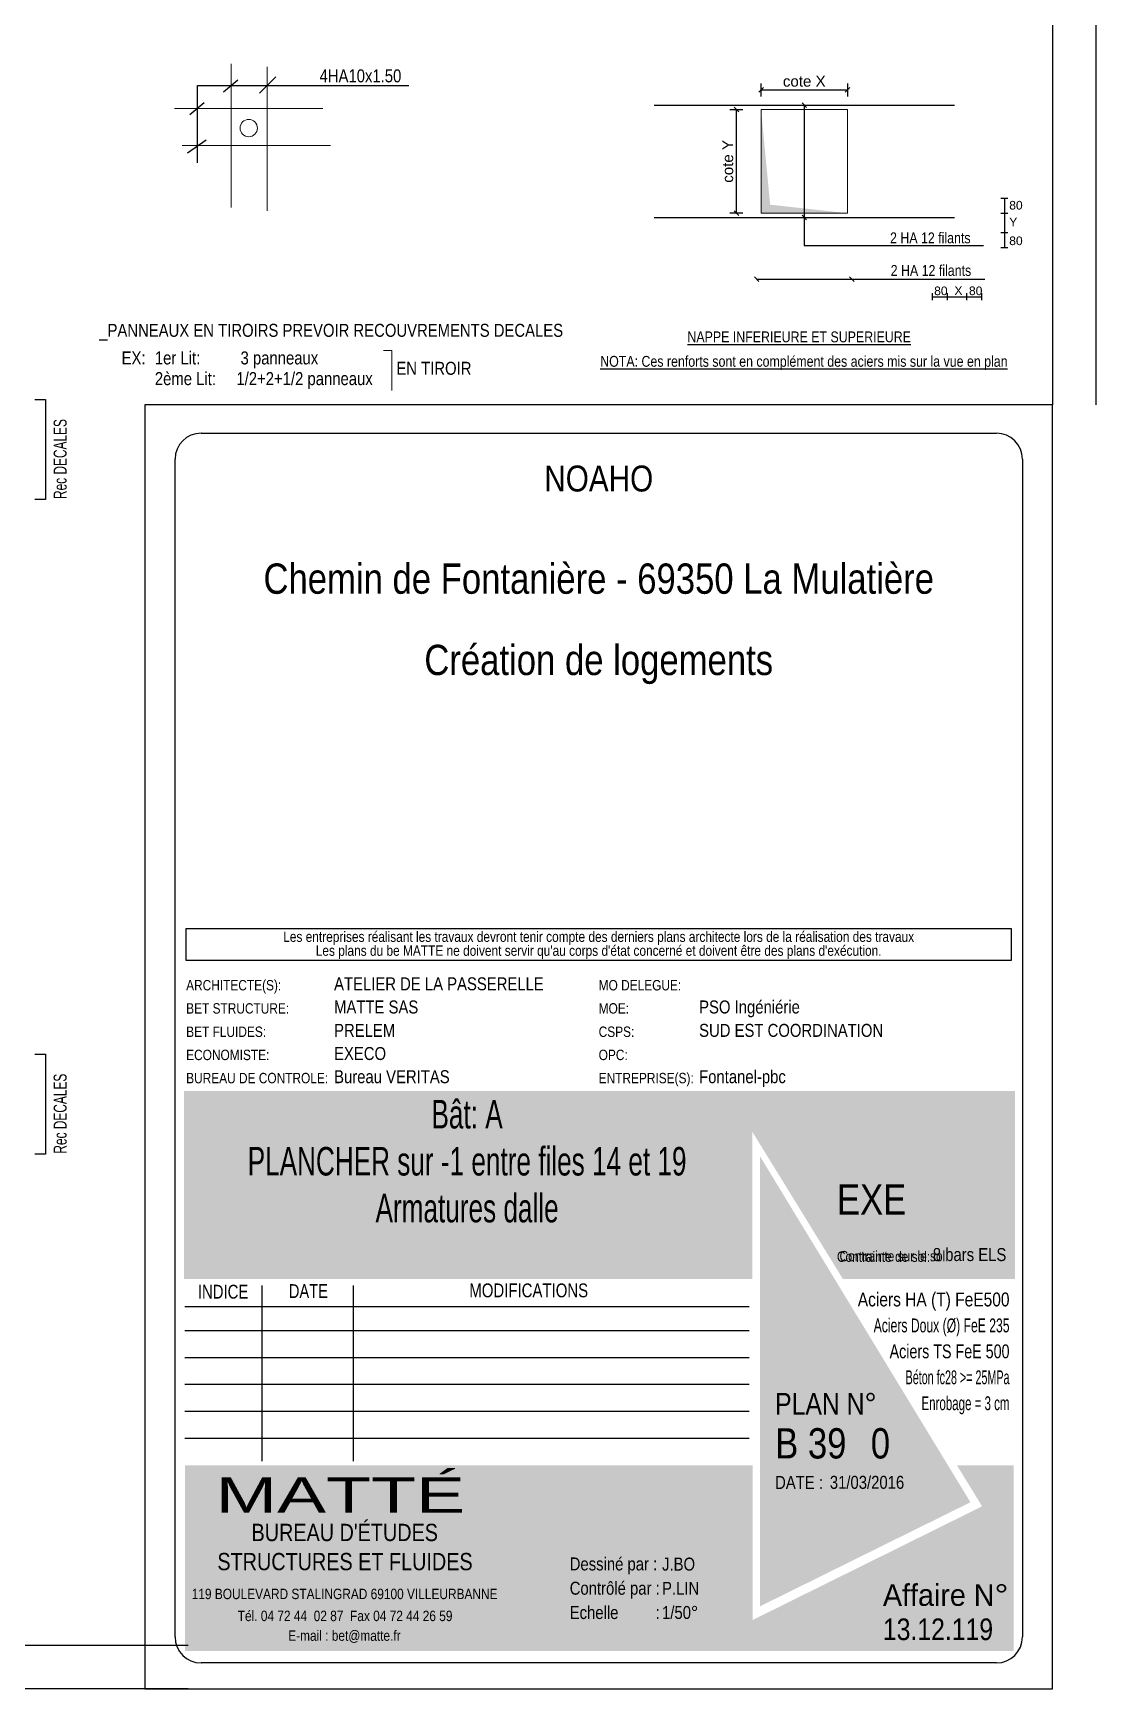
# Model space of a CAD drawing. Header units: millimetres. Extents: x 12045 to 47376, y -21493 to -16931.
# Drawn here: x 46147 to 47376, y -21424 to -19509 of the extents above; entities that cross this region are included whole.
import ezdxf
from ezdxf.enums import TextEntityAlignment as Align

# ---------------------------------------------------------------- set-up
doc = ezdxf.new("R2010")
doc.units = ezdxf.units.MM
for name, color, linetype in [('01-Cad  2', 1, 'Continuous'), ('01-cartouche', 7, 'Continuous'), ('01-cartouche-cage A', 7, 'Continuous'), ('01_arm', 50, 'Continuous'), ('01_ARM_INF', 2, 'Continuous'), ('01_ARMA_INF', 50, 'Continuous'), ('01_cote_gen', 4, 'Continuous'), ('01_texte', 230, 'Continuous'), ('_CAD_2_', 2, 'Continuous'), ('AA_COTES', 2, 'Continuous')]:
    doc.layers.add(name, color=color, linetype=linetype)
for name, color, linetype, lineweight in [('01_hachures', 10, 'Continuous', 5), ('01_poutres', 2, 'Continuous', 18), ('01_résv', 32, 'Continuous', 9)]:
    doc.layers.add(name, color=color, linetype=linetype, lineweight=lineweight)
doc.styles.add('cartouche', font='ARIALN.TTF', dxfattribs={"width": 0.01})
doc.styles.add('MATTE_TXT', font='arial.ttf')
doc.styles.add('michel-cote', font='ARIALN.TTF')
doc.styles.add('NARROW', font='ARIALN.TTF')
doc.styles.add('PATIO', font='ARIALN.TTF')
doc.styles.add('STYLE2', font='ARIALN.TTF')
doc.styles.add('stylemattecart', font='ARIALN.TTF')
doc.dimstyles.new('cot50-oblique', dxfattribs={"dimtxt": 12.5, "dimasz": 1, "dimexe": 7.5, "dimexo": 5, "dimgap": 3.5, "dimtad": 1, "dimdec": 1, "dimrnd": 0.5, "dimtxsty": 'MATTE_TXT', "dimblk": 'cote-bar-oblique', "dimcen": 2.5, "dimse1": 1, "dimse2": 1, "dimclrd": 6, "dimclre": 9, "dimclrt": 256, "dimazin": 0, "dimtfac": 1, "dimtdec": 1, "dimtix": 1, "dimtmove": 2, "dimatfit": 3, "dimldrblk": 'NONE', "dimfxl": 1, "dimarcsym": 0})
doc.dimstyles.new('JB50', dxfattribs={"dimscale": 0.1, "dimtxt": 150, "dimasz": 15, "dimexe": 0.1, "dimexo": 0.1, "dimgap": 0.09, "dimtad": 1, "dimdec": 1, "dimdsep": 46, "dimtxsty": 'STYLE2', "dimblk1": 'BOND_G', "dimblk2": 'BOND_D', "dimsah": 1, "dimcen": 1.5, "dimdle": 0.01, "dimse1": 1, "dimse2": 1, "dimclrd": 4, "dimclre": 2, "dimclrt": 6, "dimazin": 2, "dimtfac": 2.333333, "dimtdec": 1, "dimtix": 1, "dimtmove": 2, "dimatfit": 3, "dimldrblk": 'BOND_G', "dimfxl": 1, "dimtolj": 1, "dimtzin": 0, "dimarcsym": 0})

# ---------------------------------------------------------------- blocks, each defined once
blk = doc.blocks.new('cote-bar-oblique')
at = {"color": 40, "linetype": 'Continuous'}
blk.add_line((-2.7, -2.7), (2.7, 2.7), dxfattribs=at)
at = {"linetype": 'Continuous'}
blk.add_line((0, 7.5), (0, -7.5), dxfattribs=at)
blk = doc.blocks.new('*D2684')
at = {"layer": '01_ARM_INF', "color": 6, "lineweight": -2, "transparency": 16777216}
blk.add_line((46960.3, -19716.3), (46960.3, -19598.3), dxfattribs=at)
at = {"layer": 'Defpoints', "color": 0, "transparency": 16777216}
for p in [(46960.3, -19597.3), (46988.8, -19597.3), (46988.8, -19717.3)]:
    blk.add_point(p, dxfattribs=at)
at = {"layer": '01_ARM_INF', "color": 6, "lineweight": -2, "transparency": 16777216}
for p, rotation in [((46960.3, -19597.3), 90), ((46960.3, -19717.3), 270)]:
    blk.add_blockref('cote-bar-oblique', p, dxfattribs=dict(at, rotation=rotation))
at = {"layer": '01_ARM_INF', "transparency": 16777216, "insert": (46950.4, -19657.3), "char_height": 12.5, "attachment_point": 5, "rotation": 90, "style": 'MATTE_TXT'}
blk.add_mtext('cote Y', dxfattribs=at)
blk = doc.blocks.new('_None')
blk = doc.blocks.new('*D2685')
at = {"layer": '01_ARM_INF', "color": 6, "lineweight": -2, "transparency": 16777216}
blk.add_line((46989.8, -19574.6), (47087.8, -19574.6), dxfattribs=at)
at = {"layer": 'Defpoints', "color": 0, "transparency": 16777216}
for p in [(47088.8, -19574.6), (46988.8, -19597.3), (47088.8, -19597.3)]:
    blk.add_point(p, dxfattribs=at)
at = {"layer": '01_ARM_INF', "color": 6, "lineweight": -2, "transparency": 16777216, "rotation": 180}
blk.add_blockref('cote-bar-oblique', (46988.8, -19574.6), dxfattribs=at)
at = {"layer": '01_ARM_INF', "color": 6, "lineweight": -2, "transparency": 16777216}
blk.add_blockref('cote-bar-oblique', (47088.8, -19574.6), dxfattribs=at)
at = {"layer": '01_ARM_INF', "transparency": 16777216, "insert": (47038.8, -19564.7), "char_height": 12.5, "attachment_point": 5, "style": 'MATTE_TXT'}
blk.add_mtext('cote X', dxfattribs=at)
blk = doc.blocks.new('BOND_G')
at = {"layer": 'AA_COTES', "color": 0}
for p, q in [((0, -5), (0, 15)), ((5, 0), (-5, 0)), ((1.8, 1.8), (-1.8, -1.8))]:
    blk.add_line(p, q, dxfattribs=at)
blk = doc.blocks.new('BOND_D')
at = {"layer": 'AA_COTES', "color": 0}
for p, q in [((5, 0), (-5, 0)), ((-1.8, -1.8), (1.8, 1.8)), ((0, 5), (0, -15))]:
    blk.add_line(p, q, dxfattribs=at)
blk = doc.blocks.new('*D2687')
at = {"layer": '01_cote_gen', "color": 4, "lineweight": -2, "ltscale": 0.1, "transparency": 16777216}
blk.add_line((45029.9, -20343.5), (45029.9, -20336.5), dxfattribs=at)
at = {"layer": 'Defpoints', "color": 0, "ltscale": 0.1, "transparency": 16777216}
for p in [(45029.9, -20335), (45063.9, -20335), (47334.5, -20345)]:
    blk.add_point(p, dxfattribs=at)
at = {"layer": '01_cote_gen', "color": 4, "lineweight": -2, "ltscale": 0.1, "transparency": 16777216, "xscale": 1.5, "yscale": 1.5, "zscale": 1.5}
for name, p, rotation in [('BOND_D', (45029.9, -20335), 90), ('BOND_G', (45029.9, -20345), 270)]:
    blk.add_blockref(name, p, dxfattribs=dict(at, rotation=rotation))
at = {"layer": '01_cote_gen', "color": 6, "ltscale": 0.1, "transparency": 16777216, "insert": (45022.3, -20323.3), "char_height": 15, "attachment_point": 5, "rotation": 90, "style": 'STYLE2'}
blk.add_mtext('\\A1;10', dxfattribs=at)
blk = doc.blocks.new('cartstruc')
at = {"layer": '01-cartouche-cage A', "linetype": 'Continuous'}
h = blk.add_hatch(color=9, dxfattribs=at)
h.dxf.hatch_style = 2
h.paths.add_polyline_path([(-43.6, 691.3), (-1004.8, 691.3), (-1004.8, 473.8), (-347.3, 473.8), (-347.3, 644.1), (-242.5, 473.8), (-43.6, 473.8)])
h.paths.add_polyline_path([(-951, 670.1), (-407.9, 670.1), (-407.9, 498.5), (-951, 498.5)], flags=24)
h.paths.add_polyline_path([(-223.9, 590.8), (-105, 590.8), (-105, 608.8), (-223.9, 608.8)], flags=24)
h.paths.add_polyline_path([(-224.7, 609.7), (-105.7, 609.7), (-105.7, 627.7), (-224.7, 627.7)], flags=24)
h.paths.add_polyline_path([(-226.3, 624.9), (-64.8, 624.9), (-64.8, 652.4), (-226.3, 652.4)], flags=24)
h.paths.add_polyline_path([(-226.3, 646.9), (-85, 646.9), (-85, 674.3), (-226.3, 674.3)], flags=24)
h = blk.add_hatch(color=1, dxfattribs=at)
h.dxf.hatch_style = 2
h.paths.add_polyline_path([(-338.4, 615.7), (-338.4, 95.5), (-95.1, 215.8)])
h.paths.add_polyline_path([(-318.9, 264.4), (-190.8, 265.4), (-191.1, 303.5), (-319.2, 302.5)], flags=24)
h.paths.add_polyline_path([(-326.5, 202.5), (-70.2, 203.9), (-70.5, 265.1), (-326.9, 263.8)], flags=9)
h = blk.add_hatch(color=8, dxfattribs=at)
h.dxf.hatch_style = 2
h.paths.add_polyline_path([(-45, 258.5), (-110.7, 258.5), (-81.6, 211.1), (-347.1, 79.6), (-347.1, 258.5), (-1003.4, 258.5), (-1003.4, 43.7), (-45, 43.7)])
h.paths.add_polyline_path([(-202.1, 89.1), (-60, 89.1), (-60, 127.9), (-202.1, 127.9)], flags=24)
h.paths.add_polyline_path([(-999.3, 201), (-637.8, 201), (-637.8, 47), (-999.3, 47)], flags=24)
h.paths.add_polyline_path([(-978.3, 193.3), (-435, 193.3), (-435, 254.8), (-978.3, 254.8)], flags=24)
h.paths.add_polyline_path([(-559.9, 135.5), (-504.8, 135.5), (-504.8, 166.4), (-559.9, 166.4)], flags=24)
h.paths.add_polyline_path([(-203.2, 50.3), (-56.6, 50.3), (-56.6, 88.6), (-203.2, 88.6)], flags=24)
h.paths.add_polyline_path([(-457.1, 55), (-402.4, 55), (-402.4, 85.9), (-457.1, 85.9)], flags=24)
h.paths.add_polyline_path([(-458.8, 92.7), (-404.1, 92.7), (-404.1, 123.6), (-458.8, 123.6)], flags=24)
h.paths.add_polyline_path([(-557.8, 55.3), (-498.9, 55.3), (-498.9, 86.2), (-557.8, 86.2)], flags=24)
h.paths.add_polyline_path([(-550.6, 93.7), (-498.3, 93.7), (-498.3, 124.6), (-550.6, 124.6)], flags=24)
h.paths.add_polyline_path([(-459.9, 172.5), (-408.3, 172.5), (-408.3, 203.4), (-459.9, 203.4)], flags=24)
h.paths.add_polyline_path([(-547.6, 175), (-500.7, 175), (-500.7, 205.9), (-547.6, 205.9)], flags=24)
h.paths.add_polyline_path([(-562.3, 213.8), (-499.3, 213.8), (-499.3, 244.7), (-562.3, 244.7)], flags=8)
h.paths.add_polyline_path([(-458.6, 213), (-411.3, 213), (-411.3, 243.9), (-458.6, 243.9)], flags=24)
h.paths.add_polyline_path([(-457.7, 133.4), (-405.4, 133.4), (-405.4, 164.4), (-457.7, 164.4)], flags=24)
for p, q in [((0, 1485), (-1050, 1485)), ((-1050, 1485), (-1050, 0)), ((0, 0), (0, 1485)), ((-1050, 0), (0, 0))]:
    blk.add_line(p, q, dxfattribs=at)
at = {"layer": '01-cartouche-cage A', "color": 7, "linetype": 'Continuous'}
for p, q in [((-985, 1452), (-65, 1452)), ((-1015, 60), (-1015, 1422)), ((-35, 1422), (-35, 292.1)), ((-35, 292.1), (-35, 60)), ((-65, 30), (-985, 30))]:
    blk.add_line(p, q, dxfattribs=at)
at = {"layer": '01-cartouche-cage A', "color": 7}
for p, q in [((-1002.2, 879.3), (-48.1, 879.3)), ((-1002.2, 842.3), (-1002.2, 879.3)), ((-48.1, 879.3), (-48.1, 842.3)), ((-48.1, 842.3), (-1002.2, 842.3))]:
    blk.add_line(p, q, dxfattribs=at)
at = {"layer": '01-cartouche-cage A', "color": 8}
for p, q in [((-914.7, 466.6), (-914.7, 263.2)), ((-809.1, 466.6), (-809.1, 263.2)), ((-1003.6, 442.3), (-351, 442.3)), ((-1003.6, 414.4), (-351, 414.4)), ((-1003.6, 383.3), (-351, 383.3)), ((-1003.6, 352.2), (-351, 352.2)), ((-1003.6, 321.1), (-351, 321.1)), ((-1003.6, 290), (-351, 290))]:
    blk.add_line(p, q, dxfattribs=at)
at = {"layer": '01-cartouche-cage A', "color": 7, "linetype": 'Continuous'}
for centre, start, end in [((-985, 1422), 90, 180), ((-65, 1422), 0, 90), ((-985, 60), 180, 270), ((-65, 60), 270, 0)]:
    blk.add_arc(centre, 30, start, end, dxfattribs=at)
at = {"layer": '01-cartouche-cage A', "color": 7, "style": 'stylemattecart'}
for s, p in [('Les entreprises réalisant les travaux devront tenir compte des derniers plans architecte lors de la réalisation des travaux', (-525.1, 869.8)), ("Les plans du be MATTE ne doivent servir qu'au corps d'état concerné et doivent être des plans d'exécution.", (-525.1, 853.7))]:
    blk.add_text(s, height=12, dxfattribs=at).set_placement(p, align=Align.MIDDLE_CENTER)
at = {"layer": '01-cartouche-cage A', "color": 8, "style": 'cartouche'}
for s, p in [('ARCHITECTE(S):', (-1002.2, 807.7)), ('MO DELEGUE:', (-525.1, 807.7)), ('BET STRUCTURE:', (-1002.2, 780.9)), ('MOE:', (-525.1, 780.9)), ('BET FLUIDES:', (-1002.2, 753.9)), ('CSPS:', (-525.1, 753.9)), ('ECONOMISTE:', (-1002.2, 727.1)), ('OPC:', (-525.1, 727.1)), ('BUREAU DE CONTROLE:', (-1002.2, 700.3)), ('ENTREPRISE(S):', (-525.1, 700.3))]:
    blk.add_text(s, height=12, dxfattribs=at).set_placement(p)
at = {"layer": '01-cartouche-cage A', "color": 7, "style": 'stylemattecart'}
for s, height, p in [('Contrainte de sol:', 12, (-249.5, 493.8)), ('Contrainte sur le sol:', 12, (-246.5, 494.4)), ('Dessiné par :', 15, (-558.6, 137)), ('119 BOULEVARD STALINGRAD 69100 VILLEURBANNE', 12, (-995.8, 103.8)), ('Contrôlé par :', 15, (-558.6, 108.9)), ('Echelle         :', 15, (-558.6, 80.8)), ('Tél. 04 72 44  02 87  Fax 04 72 44 26 59', 12, (-942.6, 78.4)), ('E-mail : bet@matte.fr', 12, (-884.2, 55.6))]:
    blk.add_text(s, height=height, dxfattribs=at).set_placement(p)
for s, height, width, p, p2 in [('INDICE', 16, 0.941138, (-988.7, 451.3), (-930.3, 451.3)), ('DATE', 16, 0.922192, (-883.4, 452), (-838.3, 452)), ('MODIFICATIONS', 16, 0.943218, (-674.7, 452.8), (-537.3, 452.8)), ('Aciers HA (T) FeE500', 16, 0.978863, (-225.4, 442.3), (-49.9, 442.3)), ('Aciers Doux (Ø) FeE 235', 16, 0.76709, (-207, 412.3), (-49.9, 412.3)), ('Aciers TS FeE 500', 16, 0.901377, (-188.6, 382.3), (-49.9, 382.3)), ('Béton fc28 >= 25MPa', 16, 0.678142, (-170.1, 352.3), (-49.9, 352.3)), ('Enrobage = 3 cm', 16, 0.726904, (-151.7, 322.3), (-49.9, 322.3)), ('Affaire N°', 25, 1.15762, (-196.3, 96), (-51.1, 96))]:
    blk.add_text(s, height=height, dxfattribs=dict(at, width=width)).set_placement(p, p2, align=Align.FIT)
at = {"layer": '01-cartouche-cage A', "color": 255, "style": 'stylemattecart'}
for s, height, p in [('PLAN N°', 25, (-321, 317.2)), ('DATE :', 15, (-321, 231.2)), ("BUREAU D'ÉTUDES", 20, (-926.6, 170.9)), ('STRUCTURES ET FLUIDES', 20, (-966.1, 137.2))]:
    blk.add_text(s, height=height, dxfattribs=at).set_placement(p)
at = {"layer": '01-cartouche-cage A', "color": 255, "style": 'stylemattecart', "width": 1.812358}
blk.add_text('MATTÉ', height=41, dxfattribs=at).set_placement((-968, 203.6), (-679.6, 203.6), align=Align.FIT)
at = {"layer": '01-cartouche-cage A', "color": 7, "style": 'stylemattecart'}
for tag, height, p in [('NOMCLIENT', 30, (-525, 1399.6)), ('ADRESSE1CLIENT', 25, (-525, 1326.7)), ('ADRESSE2CLIENT', 25, (-525, 1283.9)), ('NOMAFFAIRE1', 45, (-525.1, 1189.8)), ('NOMAFFAIRE2', 45, (-525.1, 1110.4)), ('NOMAFFAIRE3', 45, (-525.1, 1031.7)), ('ADRESSE1AFFAIRE', 20, (-525.1, 943.3)), ('ADRESSE2AFFAIRE', 20, (-525.1, 909.2)), ('INDICE-A', 15, (-959.1, 428.4)), ('DATE-A', 15, (-861.9, 428.4)), ('INDICE-B', 15, (-959.1, 400.5)), ('DATE-B', 15, (-861.9, 400.5)), ('INDICE-C', 15, (-959.1, 369.4)), ('DATE-C', 15, (-861.9, 369.4)), ('INDICE-D', 15, (-959.1, 338.3)), ('DATE-D', 15, (-861.9, 338.3)), ('INDICE-E', 15, (-959.1, 307.2)), ('DATE-E', 15, (-861.9, 307.2)), ('INDICE-F', 15, (-959.1, 276.1)), ('DATE-F', 15, (-861.9, 276.1))]:
    blk.add_attdef(tag, text='', height=height, dxfattribs=at).set_placement(p, align=Align.MIDDLE_CENTER)
for tag, height, p in [('NOMARCHI', 15, (-831.1, 803.3)), ('MODEL', 15, (-408.9, 803.3)), ('BETSTRUCTURE', 15, (-831.1, 776.5)), ('MOE', 15, (-408.9, 776.5)), ('BETFLUIDES', 15, (-831.1, 749.5)), ('CSPS', 15, (-408.9, 749.5)), ('ECONOMISTE', 15, (-831.1, 722.7)), ('OPC', 15, (-408.9, 722.7)), ('BDC', 15, (-831.1, 695.9)), ('NOMENTREPRISE', 15, (-408.9, 695.9)), ('NUMBAT', 27, (-249.5, 614.7)), ('PHASE', 35, (-249.5, 537.9)), ('CONT-SOL', 12, (-138.6, 490.2)), ('NOMDESS', 15, (-451.8, 132.3)), ('NOMING', 15, (-451.8, 104.3)), ('ECH', 15, (-451.8, 76.3)), ('NUMAFF', 25, (-196.3, 48.9))]:
    blk.add_attdef(tag, text='', height=height, dxfattribs=at).set_placement(p, align=Align.BOTTOM_LEFT)
at = {"layer": '01-cartouche-cage A', "color": 7, "style": 'stylemattecart', "width": 0.8}
for tag, p in [('TITRTEPLAN1', (-677.3, 664.6)), ('TITRTEPLAN2', (-677.3, 610.2)), ('TITRTEPLAN3', (-677.3, 556)), ('TITRTEPLAN4', (-677.3, 501.4))]:
    blk.add_attdef(tag, text='', height=33, dxfattribs=at).set_placement(p, align=Align.MIDDLE_CENTER)
at = {"layer": '01-cartouche-cage A', "color": 7, "style": 'stylemattecart'}
for tag, p in [('MODIF-A', (-802.6, 428.4)), ('MODIF-B', (-802.6, 400.5)), ('MODIF-C', (-802.6, 369.4)), ('MODIF-D', (-802.6, 338.3)), ('MODIF-E', (-802.6, 307.2)), ('MODIF-F', (-802.6, 276.1))]:
    blk.add_attdef(tag, text='', height=15, dxfattribs=at).set_placement(p, align=Align.MIDDLE_LEFT)
at = {"layer": '01-cartouche-cage A', "color": 255, "style": 'stylemattecart'}
for tag, height, p in [('N°P', 35, (-321, 256)), ('IP', 35, (-210.3, 256)), ('DATEPLAN', 15, (-257.7, 226.8))]:
    blk.add_attdef(tag, text='', height=height, dxfattribs=at).set_placement(p, align=Align.BOTTOM_LEFT)

msp = doc.modelspace()

# ---------------------------------------------------------------- linework, layer by layer
at = {"layer": '01-Cad  2'}
for p, q in [((47376.11, -18453.64), (47376.11, -19938.64)), ((47326.11, -18503.64), (47326.11, -19938.64)), ((46326.11, -21373.64), (43226.11, -21373.64)), ((46326.11, -21423.64), (43176.11, -21423.64))]:
    msp.add_line(p, q, dxfattribs=at)
at = {"layer": '01_arm'}
for p, q in [((46865.24, -19592.29), (47212.41, -19592.29)), ((46865.24, -19722.29), (47212.41, -19722.29))]:
    msp.add_line(p, q, dxfattribs=at)
at = {"layer": '01_ARMA_INF', "linetype": 'Continuous', "lineweight": 0}
for p, q in [((46552.08, -19876.15), (46561.77, -19876.15)), ((46561.77, -19876.15), (46561.77, -19922.3))]:
    msp.add_line(p, q, dxfattribs=at)
at = {"layer": '01_hachures'}
msp.add_solid([(47088.83, -19717.29), (46988.83, -19717.29), (46999.35, -19707.38), (46988.83, -19597.29)], dxfattribs=at)
at = {"layer": '01_poutres'}
for p, q in [((46375.94, -19544.33), (46375.94, -19710.7)), ((46417.55, -19548.11), (46417.55, -19714.48)), ((46310.37, -19596.01), (46481.86, -19596.01)), ((46319.2, -19638.86), (46490.68, -19638.86))]:
    msp.add_line(p, q, dxfattribs=at)
msp.add_circle((46396.28, -19618.84), 10, dxfattribs=at)
at = {"layer": '01_résv', "flags": 128}
msp.add_lwpolyline([(46988.83, -19597.29), (47088.83, -19597.29), (47088.83, -19717.29), (46988.83, -19717.29)], close=True, dxfattribs=at)
at = {"layer": '01_texte', "ltscale": 30}
for p, q in [((46383.62, -19563.29), (46367.23, -19577.15)), ((46427.64, -19559.51), (46408.72, -19578.41)), ((46336.97, -19659.08), (46336.97, -19569.59)), ((46336.97, -19569.59), (46581.38, -19569.59)), ((46344.54, -19589.76), (46328.14, -19603.62)), ((46347.06, -19632.61), (46325.62, -19647.73))]:
    msp.add_line(p, q, dxfattribs=at)
at = {"layer": '01_texte'}
for p, q in [((47041.45, -19594.91), (47036.2, -19589.66)), ((47038.83, -19592.29), (47038.83, -19754.42)), ((47041.45, -19724.91), (47036.2, -19719.66)), ((47038.83, -19754.42), (47246.27, -19754.42)), ((46986.45, -19796.11), (46981.2, -19790.86)), ((46983.83, -19793.48), (47247.51, -19793.48)), ((47096.45, -19796.11), (47091.2, -19790.86))]:
    msp.add_line(p, q, dxfattribs=at)
at = {"layer": '01_texte', "color": 6}
for p, q in [((47266.35, -19699.92), (47274.25, -19699.92)), ((47270.3, -19699.92), (47270.3, -19756.82)), ((47266.35, -19717.1), (47274.25, -19717.1)), ((47266.35, -19739.64), (47274.25, -19739.64)), ((47266.35, -19756.82), (47274.25, -19756.82)), ((47187.3, -19817.72), (47187.3, -19809.82)), ((47187.3, -19813.77), (47244.19, -19813.77)), ((47204.47, -19817.72), (47204.47, -19809.82)), ((47227.02, -19817.72), (47227.02, -19809.82)), ((47244.19, -19817.72), (47244.19, -19809.82))]:
    msp.add_line(p, q, dxfattribs=at)
at = {"layer": '01_texte', "ltscale": 5}
for p, q in [((46148.68, -19932.73), (46161.36, -19932.73)), ((46161.36, -19932.73), (46161.36, -20048.21)), ((46161.36, -20048.21), (46148.68, -20048.21)), ((46148.68, -20689.73), (46161.36, -20689.73)), ((46161.36, -20689.73), (46161.36, -20805.21)), ((46161.36, -20805.21), (46148.68, -20805.21))]:
    msp.add_line(p, q, dxfattribs=at)

# ---------------------------------------------------------------- block references
at = {"layer": '01-cartouche'}
ref = msp.add_blockref('cartstruc', (47326.11, -21423.64), dxfattribs=at)
ref.add_attrib('NOMCLIENT', 'NOAHO', dxfattribs={"color": 7, "height": 30, "style": 'stylemattecart'}).set_placement((46801.1, -20024.03), align=Align.MIDDLE_CENTER)
ref.add_attrib('ADRESSE2CLIENT', 'Chemin de Fontanière - 69350 La Mulatière', dxfattribs={"layer": '01-cartouche-cage A', "color": 7, "height": 35, "style": 'stylemattecart'}).set_placement((46801.08, -20139.79), align=Align.MIDDLE_CENTER)
ref.add_attrib('NOMAFFAIRE1', 'Création de logements', dxfattribs={"layer": '01-cartouche-cage A', "color": 7, "height": 35, "style": 'stylemattecart'}).set_placement((46801.06, -20233.8), align=Align.MIDDLE_CENTER)
ref.add_attrib('NOMARCHI', 'ATELIER DE LA PASSERELLE', dxfattribs={"layer": '01-cartouche-cage A', "color": 7, "height": 15, "style": 'stylemattecart'}).set_placement((46494.98, -20620.34), align=Align.BOTTOM_LEFT)
ref.add_attrib('BETSTRUCTURE', 'MATTE SAS', dxfattribs={"layer": '01-cartouche-cage A', "color": 7, "height": 15, "style": 'stylemattecart'}).set_placement((46494.98, -20647.11), align=Align.BOTTOM_LEFT)
ref.add_attrib('BETFLUIDES', 'PRELEM', dxfattribs={"layer": '01-cartouche-cage A', "color": 7, "height": 15, "style": 'stylemattecart'}).set_placement((46494.98, -20674.17), align=Align.BOTTOM_LEFT)
ref.add_attrib('ECONOMISTE', 'EXECO', dxfattribs={"layer": '01-cartouche-cage A', "color": 7, "height": 15, "style": 'stylemattecart'}).set_placement((46494.98, -20700.94), align=Align.BOTTOM_LEFT)
ref.add_attrib('BDC', 'Bureau VERITAS', dxfattribs={"layer": '01-cartouche-cage A', "color": 7, "height": 15, "style": 'stylemattecart'}).set_placement((46494.98, -20727.72), align=Align.BOTTOM_LEFT)
ref.add_attrib('MOE', 'PSO Ingéniérie', dxfattribs={"layer": '01-cartouche-cage A', "color": 7, "height": 15, "style": 'stylemattecart'}).set_placement((46917.18, -20647.11), align=Align.BOTTOM_LEFT)
ref.add_attrib('CSPS', 'SUD EST COORDINATION', dxfattribs={"layer": '01-cartouche-cage A', "color": 7, "height": 15, "style": 'stylemattecart'}).set_placement((46917.18, -20674.17), align=Align.BOTTOM_LEFT)
ref.add_attrib('NOMENTREPRISE', 'Fontanel-pbc', dxfattribs={"layer": '01-cartouche-cage A', "color": 7, "height": 15, "style": 'stylemattecart'}).set_placement((46917.18, -20727.72), align=Align.BOTTOM_LEFT)
ref.add_attrib('TITRTEPLAN1', 'Bât: A', dxfattribs={"layer": '01-cartouche-cage A', "color": 7, "height": 33, "style": 'stylemattecart', "width": 0.8}).set_placement((46648.83, -20759.09), align=Align.MIDDLE_CENTER)
ref.add_attrib('TITRTEPLAN2', 'PLANCHER sur -1 entre files 14 et 19', dxfattribs={"layer": '01-cartouche-cage A', "color": 7, "height": 33, "style": 'stylemattecart', "width": 0.8}).set_placement((46648.83, -20813.48), align=Align.MIDDLE_CENTER)
ref.add_attrib('TITRTEPLAN3', 'Armatures dalle', dxfattribs={"layer": '01-cartouche-cage A', "color": 7, "height": 33, "style": 'stylemattecart', "width": 0.8}).set_placement((46648.83, -20867.64), align=Align.MIDDLE_CENTER)
ref.add_attrib('PHASE', 'EXE', dxfattribs={"layer": '01-cartouche-cage A', "color": 7, "height": 35, "style": 'stylemattecart'}).set_placement((47076.58, -20885.71), align=Align.BOTTOM_LEFT)
ref.add_attrib('CONT-SOL', '8 bars ELS', dxfattribs={"layer": '01-cartouche-cage A', "color": 7, "height": 15, "style": 'stylemattecart'}).set_placement((47187.5, -20933.41), align=Align.BOTTOM_LEFT)
ref.add_attrib('N°P', 'B 39', dxfattribs={"layer": '01-cartouche-cage A', "color": 255, "height": 35, "style": 'stylemattecart'}).set_placement((47005.15, -21167.69), align=Align.BOTTOM_LEFT)
ref.add_attrib('IP', '0', dxfattribs={"layer": '01-cartouche-cage A', "color": 255, "height": 35, "style": 'stylemattecart'}).set_placement((47115.78, -21167.69), align=Align.BOTTOM_LEFT)
ref.add_attrib('DATEPLAN', '31/03/2016', dxfattribs={"layer": '01-cartouche-cage A', "color": 255, "height": 15, "style": 'stylemattecart'}).set_placement((47068.39, -21196.81), align=Align.BOTTOM_LEFT)
ref.add_attrib('NOMDESS', 'J.BO', dxfattribs={"layer": '01-cartouche-cage A', "color": 7, "height": 15, "style": 'stylemattecart'}).set_placement((46874.32, -21291.34), align=Align.BOTTOM_LEFT)
ref.add_attrib('NOMING', 'P.LIN', dxfattribs={"layer": '01-cartouche-cage A', "color": 7, "height": 15, "style": 'stylemattecart'}).set_placement((46874.32, -21319.38), align=Align.BOTTOM_LEFT)
ref.add_attrib('ECH', '1/50° ', dxfattribs={"layer": '01-cartouche-cage A', "color": 7, "height": 15, "style": 'stylemattecart'}).set_placement((46874.32, -21347.3), align=Align.BOTTOM_LEFT)
ref.add_attrib('NUMAFF', '13.12.119', dxfattribs={"layer": '01-cartouche-cage A', "color": 7, "height": 25, "style": 'stylemattecart'}).set_placement((47129.79, -21374.74), align=Align.BOTTOM_LEFT)

# ---------------------------------------------------------------- texts
at = {"layer": '01_texte', "ltscale": 30, "style": 'michel-cote'}
msp.add_text('4HA10x1.50', height=15, dxfattribs=at).set_placement((46478.2, -19565.91))
at = {"layer": '01_texte', "color": 6, "style": 'MATTE_TXT'}
for s, p in [('80', (47275.87, -19713.02)), ('Y', (47275.87, -19732.43)), ('80', (47275.87, -19754.14)), ('80', (47189.05, -19812)), ('X', (47212.45, -19811.8)), ('80', (47229.3, -19812))]:
    msp.add_text(s, height=10, dxfattribs=at).set_placement(p)
at = {"layer": '01_texte', "style": 'stylemattecart'}
for s, p in [('2 HA 12 filants ', (47138.03, -19752.01)), ('2 HA 12 filants', (47138.78, -19789.69)), ('%%UNAPPE INFERIEURE ET SUPERIEURE', (46903.68, -19866.48)), ('%%UNOTA: Ces renforts sont en complément des aciers mis sur la vue en plan', (46802.81, -19894.78))]:
    msp.add_text(s, height=12.5, dxfattribs=at).set_placement(p)
at = {"layer": '01_texte', "ltscale": 5, "style": 'PATIO', "width": 0.8}
for p in [(46185.65, -20047.7), (46185.65, -20804.7)]:
    msp.add_text('Rec DECALES', height=15, rotation=90, dxfattribs=at).set_placement(p)
at = {"layer": '_CAD_2_', "color": 2, "style": 'NARROW'}
for s, p in [('_PANNEAUX EN TIROIRS PREVOIR RECOUVREMENTS DECALES', (46223.4, -19852.67)), ('EX:', (46249.21, -19884.57)), ('1er Lit:', (46287.69, -19884.57)), (' 3 panneaux', (46382.02, -19884.57)), ('EN TIROIR', (46567.02, -19896.59)), ('2ème Lit:', (46287.69, -19908.5)), ('1/2+2+1/2 panneaux', (46382.02, -19908.5))]:
    msp.add_text(s, height=15, dxfattribs=at).set_placement(p, align=Align.MIDDLE_LEFT)

# ---------------------------------------------------------------- dimensions: what is measured, and where the dimension line sits
at = {"layer": '01_ARM_INF'}
dim = msp.add_linear_dim(base=(47088.83, -19574.58), p1=(46988.83, -19597.29), p2=(47088.83, -19597.29), text='cote X', dimstyle='cot50-oblique', dxfattribs=at)
dim.commit()
dim.dimension.update_dxf_attribs({"geometry": '*D2685', "text_midpoint": (47038.83, -19564.73)})
dim = msp.add_linear_dim(base=(46960.26, -19597.29), p1=(46988.83, -19717.29), p2=(46988.83, -19597.29), angle=90, text='cote Y', dimstyle='cot50-oblique', dxfattribs=at)
dim.commit()
dim.dimension.update_dxf_attribs({"geometry": '*D2684', "text_midpoint": (46950.41, -19657.29)})
at = {"layer": '01_cote_gen', "ltscale": 0.1}
dim = msp.add_linear_dim(base=(45029.93, -20335), p1=(47334.49, -20344.98), p2=(45063.92, -20335), angle=90, dimstyle='JB50', dxfattribs=at)
dim.commit()
dim.dimension.update_dxf_attribs({"geometry": '*D2687', "text_midpoint": (45022.26, -20323.32), "dimtype": 160})

doc.saveas('drawing.dxf')
